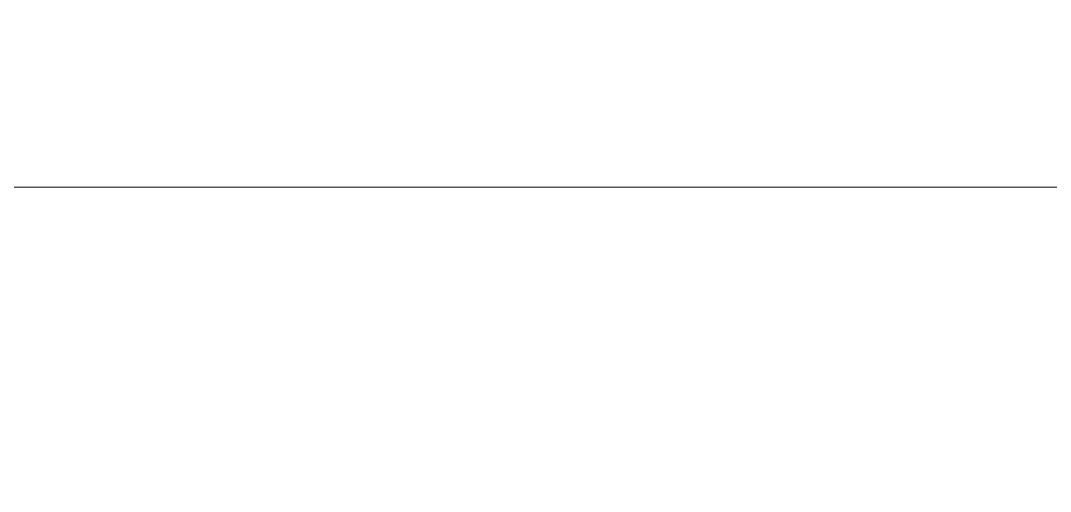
# Model space of a CAD drawing. Header units: inches. Extents: x 542787 to 543192, y 9574025 to 9574373.
# Drawn here: x 542829.92658 to 542829.94535, y 9574184.96459 to 9574184.97317 of the extents above; entities that cross this region are included whole.
import ezdxf

# ---------------------------------------------------------------- set-up
doc = ezdxf.new("R2010")
doc.units = ezdxf.units.IN
doc.header["$MEASUREMENT"] = 0
doc.layers.add('I-ARQ', color=8, linetype='Continuous')
doc.layers.add('I-ESGOTO', color=6, linetype='Continuous')

# ---------------------------------------------------------------- blocks, each defined once
blk = doc.blocks.new('*U158')
at = {"color": 2}
blk.add_wipeout([(0.020128, 0.020128), (1.455773, -1.415517), (1.415517, -1.455773), (-0.020128, -0.020128)], dxfattribs=at)

msp = doc.modelspace()

# ---------------------------------------------------------------- linework, layer by layer
at = {"layer": 'I-ARQ', "lineweight": 5}
for points in [[(542829.996342, 9574184.976966), (542829.992785, 9574184.998727), (542829.97312, 9574185.014113), (542829.951141, 9574185.01233), (542829.951141, 9574185.01233), (542829.929163, 9574185.010546), (542829.912236, 9574184.992189), (542829.912236, 9574184.970138)], [(542829.995596, 9574184.977373), (542829.991845, 9574184.998648), (542829.972455, 9574185.013526), (542829.950935, 9574185.011643), (542829.950935, 9574185.011643), (542829.929415, 9574185.00976), (542829.912903, 9574184.991741), (542829.912903, 9574184.970138)], [(542829.992584, 9574184.976842), (542829.989107, 9574184.996553), (542829.971142, 9574185.01034), (542829.951201, 9574185.008595), (542829.951201, 9574185.008595), (542829.931262, 9574185.006851), (542829.915962, 9574184.990154), (542829.915962, 9574184.970138)]]:
    msp.add_open_spline(points, degree=3, knots=[0, 0, 0, 0, 0.5, 0.5, 0.5, 0.5, 1, 1, 1, 1], dxfattribs=at)
msp.add_open_spline([(542829.946987, 9574184.970138), (542829.946987, 9574184.970138), (542829.915962, 9574184.970138), (542829.915962, 9574184.970138)], degree=3, dxfattribs=at)

# ---------------------------------------------------------------- next in the draw order: block references
at = {"layer": 'I-ESGOTO', "xscale": -1}
msp.add_blockref('*U158', (542831.233461, 9574185.300679), dxfattribs=at)

doc.saveas('drawing.dxf')
